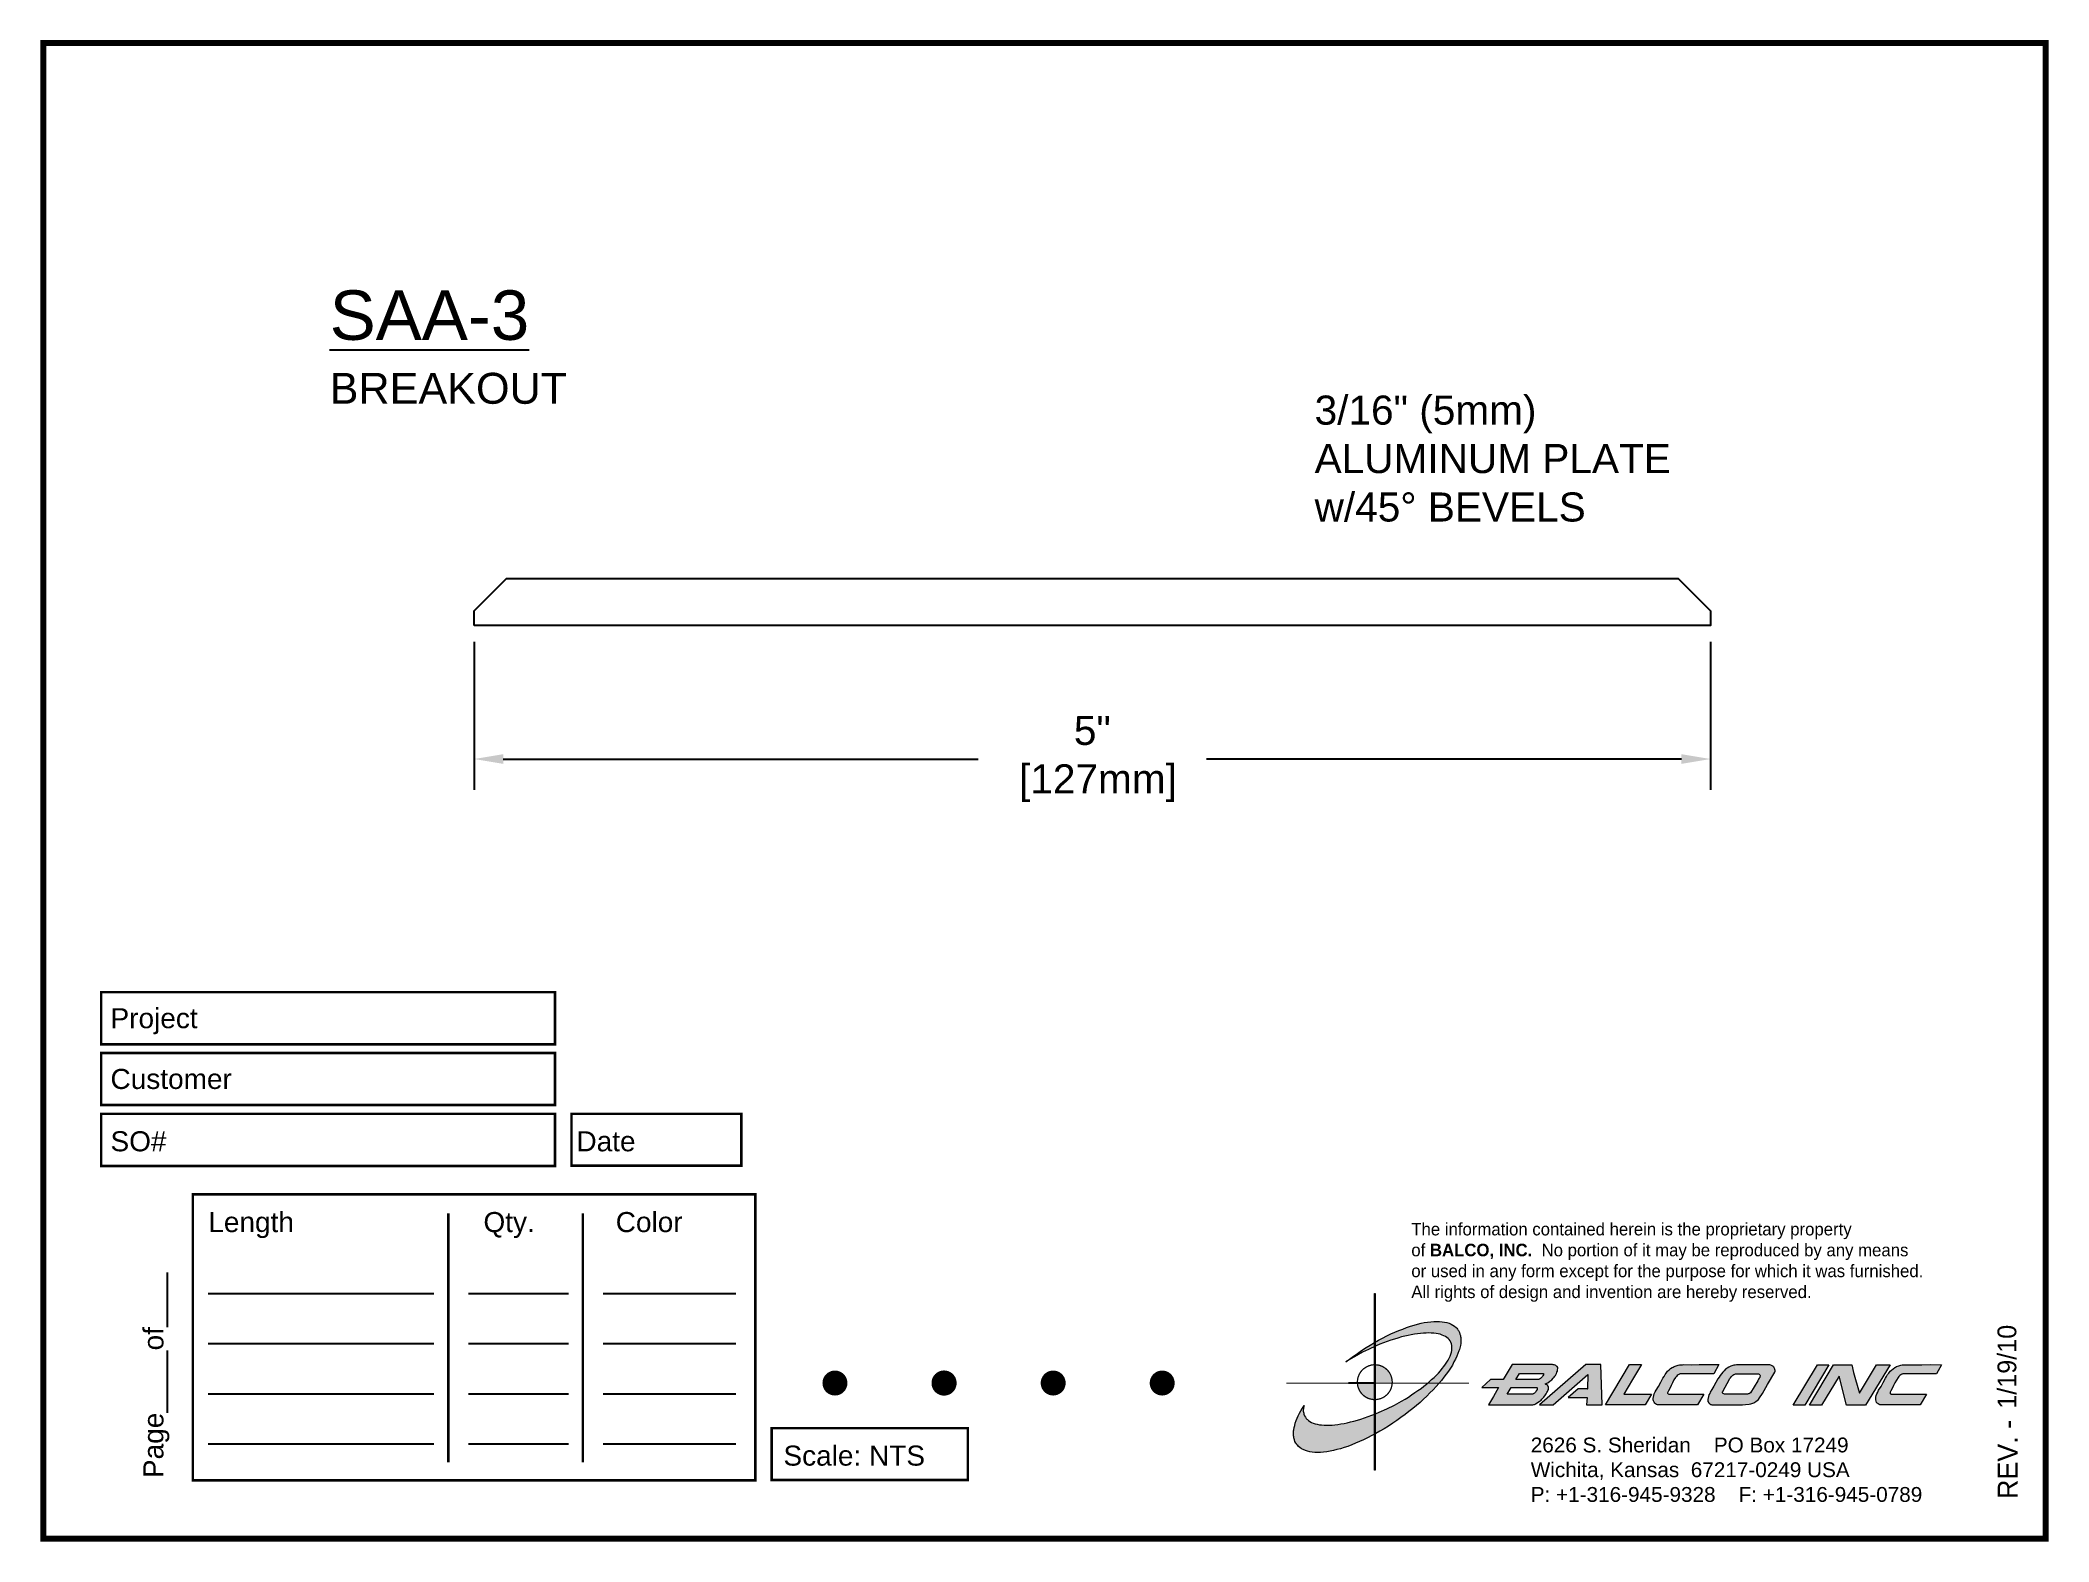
# Paper-space layout 'Breakout' of a CAD drawing. Header units: inches. Extents: x 0 to 10, y 0 to 7.5.
# The model-space entities are those that its viewports show. They can reach past a viewport. Long polylines and large blocks are cut down to what shows.
import ezdxf

# ---------------------------------------------------------------- set-up
doc = ezdxf.new("R2010")
doc.units = ezdxf.units.IN
doc.header["$MEASUREMENT"] = 0
for name, color, linetype in [('Border', 7, 'Continuous'), ('Dimensions', 3, 'Continuous'), ('Text', 2, 'Continuous')]:
    doc.layers.add(name, color=color, linetype=linetype)
doc.styles.add('Arial', font='arial.ttf')
doc.styles.add('Copyright', font='ERASDEMI.TTF')
doc.dimstyles.new('ARIAL', dxfattribs={"dimtxt": 0.1175, "dimasz": 0.1175, "dimexe": 0.125, "dimexo": 0.125, "dimgap": 0.125, "dimtad": 0, "dimtih": 1, "dimtoh": 1, "dimdec": 4, "dimzin": 0, "dimdsep": 46, "dimlunit": 4, "dimtxsty": 'Arial', "dimcen": 0.09, "dimadec": 0, "dimazin": 0, "dimtfac": 1, "dimtdec": 4, "dimtofl": 0, "dimtmove": 0, "dimatfit": 3, "dimfxl": 0, "dimfrac": 2, "dimtolj": 1, "dimtzin": 0, "dimarcsym": 0})

# ---------------------------------------------------------------- blocks, each defined once
blk = doc.blocks.new('CADlogo')
h = blk.add_hatch(color=256)
h.paths.add_polyline_path([(0.918, 1.81), (0.909, 1.81), (0.909, 1.322), (0.918, 1.327)])
h.paths.add_polyline_path([(0.918, 1.285), (0.909, 1.281), (0.909, 1.1), (0.918, 1.1)])
h.paths.add_polyline_path([(0.918, 0.917), (0.909, 0.917), (0.909, 0.762), (0.909, 0.753), (0.91, 0.753), (0.918, 0.753)])
h.paths.add_polyline_path([(0.918, 1.091), (0.918, 1.1), (0.91, 1.1), (0.909, 1.1), (0.909, 0.917), (0.918, 0.917), (0.918, 0.919), (0.915, 0.919)])
h.paths.add_polyline_path([(0.918, 0.412), (0.909, 0.407), (0.909, 0.049), (0.918, 0.049)])
h.paths.add_polyline_path([(0.918, 0.753), (0.909, 0.753), (0.909, 0.606), (0.918, 0.609)])
h.paths.add_polyline_path([(0.918, 0.609), (0.909, 0.606), (0.909, 0.407), (0.918, 0.412)])
h.paths.add_polyline_path([(0.918, 1.327), (0.909, 1.322), (0.909, 1.281), (0.918, 1.285)])
h = blk.add_hatch(color=175)
h.paths.add_polyline_path([(0.574, 0.51), (0.543, 0.506), (0.514, 0.502), (0.487, 0.499), (0.459, 0.499), (0.432, 0.497), (0.406, 0.499), (0.382, 0.5), (0.36, 0.502), (0.338, 0.508), (0.318, 0.511), (0.298, 0.519), (0.282, 0.526), (0.265, 0.533), (0.252, 0.543), (0.24, 0.553), (0.234, 0.559), (0.229, 0.564), (0.22, 0.577), (0.212, 0.592), (0.205, 0.607), (0.203, 0.616), (0.201, 0.627), (0.199, 0.643), (0.201, 0.66), (0.201, 0.671), (0.205, 0.682), (0.207, 0.694), (0.19, 0.667), (0.176, 0.641), (0.161, 0.616), (0.148, 0.59), (0.137, 0.566), (0.128, 0.543), (0.119, 0.519), (0.113, 0.495), (0.108, 0.473), (0.104, 0.451), (0.103, 0.44), (0.103, 0.429), (0.101, 0.409), (0.103, 0.391), (0.104, 0.38), (0.106, 0.371), (0.11, 0.352), (0.115, 0.336), (0.124, 0.318), (0.13, 0.31), (0.135, 0.301), (0.143, 0.294), (0.15, 0.286), (0.165, 0.274), (0.181, 0.263), (0.199, 0.254), (0.22, 0.244), (0.242, 0.237), (0.263, 0.232), (0.289, 0.228), (0.315, 0.226), (0.342, 0.226), (0.371, 0.226), (0.402, 0.23), (0.434, 0.233), (0.467, 0.239), (0.499, 0.246), (0.534, 0.254), (0.571, 0.263), (0.606, 0.275), (0.644, 0.286), (0.682, 0.301), (0.721, 0.318), (0.759, 0.334), (0.799, 0.352), (0.841, 0.371), (0.882, 0.393), (0.909, 0.407), (0.909, 0.606), (0.884, 0.596), (0.847, 0.583), (0.81, 0.57), (0.774, 0.559), (0.739, 0.548), (0.704, 0.537), (0.671, 0.53), (0.638, 0.522), (0.606, 0.515)])
h.paths.add_polyline_path([(1.18, 0.738), (1.109, 0.698), (1.034, 0.661), (0.957, 0.627), (0.918, 0.609), (0.918, 0.412), (0.924, 0.414), (0.964, 0.438), (1.006, 0.462), (1.05, 0.489), (1.092, 0.517), (1.134, 0.544), (1.174, 0.574), (1.215, 0.603), (1.253, 0.634), (1.291, 0.663), (1.328, 0.694), (1.365, 0.725), (1.399, 0.757), (1.432, 0.788), (1.463, 0.819), (1.494, 0.85), (1.524, 0.883), (1.554, 0.917), (1.44, 0.917), (1.429, 0.908), (1.401, 0.886), (1.374, 0.864), (1.343, 0.842), (1.312, 0.822), (1.28, 0.8), (1.248, 0.778), (1.215, 0.758)])
h.paths.add_polyline_path([(1.769, 1.382), (1.767, 1.393), (1.763, 1.404), (1.758, 1.422), (1.749, 1.441), (1.743, 1.45), (1.738, 1.457), (1.73, 1.464), (1.725, 1.472), (1.709, 1.485), (1.692, 1.496), (1.674, 1.506), (1.654, 1.514), (1.632, 1.521), (1.61, 1.527), (1.584, 1.53), (1.559, 1.532), (1.531, 1.532), (1.502, 1.532), (1.471, 1.53), (1.44, 1.527), (1.407, 1.521), (1.374, 1.514), (1.339, 1.505), (1.304, 1.496), (1.268, 1.485), (1.229, 1.472), (1.191, 1.457), (1.152, 1.442), (1.114, 1.426), (1.074, 1.408), (1.034, 1.388), (0.991, 1.367), (0.951, 1.346), (0.918, 1.327), (0.918, 1.285), (0.926, 1.289), (0.964, 1.305), (1.001, 1.32), (1.037, 1.333), (1.074, 1.346), (1.109, 1.356), (1.143, 1.367), (1.178, 1.378), (1.213, 1.386), (1.246, 1.393), (1.277, 1.4), (1.31, 1.406), (1.339, 1.41), (1.368, 1.413), (1.398, 1.417), (1.425, 1.417), (1.452, 1.419), (1.476, 1.417), (1.502, 1.415), (1.524, 1.413), (1.546, 1.408), (1.566, 1.404), (1.584, 1.397), (1.602, 1.389), (1.617, 1.382), (1.632, 1.373), (1.644, 1.362), (1.65, 1.356), (1.655, 1.351), (1.665, 1.338), (1.672, 1.325), (1.677, 1.309), (1.681, 1.294), (1.683, 1.278), (1.683, 1.261), (1.683, 1.252), (1.681, 1.243), (1.677, 1.225), (1.672, 1.207), (1.665, 1.186), (1.655, 1.166), (1.644, 1.146), (1.632, 1.126), (1.619, 1.106), (1.602, 1.084), (1.586, 1.062), (1.568, 1.04), (1.548, 1.018), (1.527, 0.996), (1.504, 0.974), (1.48, 0.952), (1.456, 0.93), (1.44, 0.917), (1.554, 0.917), (1.579, 0.945), (1.602, 0.976), (1.626, 1.007), (1.648, 1.038), (1.668, 1.067), (1.687, 1.097), (1.703, 1.128), (1.719, 1.155), (1.732, 1.185), (1.743, 1.212), (1.752, 1.239), (1.758, 1.252), (1.762, 1.265), (1.767, 1.291), (1.771, 1.314), (1.771, 1.327), (1.773, 1.338), (1.771, 1.362), (1.771, 1.373)])
h.paths.add_polyline_path([(0.867, 1.296), (0.825, 1.271), (0.781, 1.243), (0.741, 1.214), (0.701, 1.186), (0.66, 1.157), (0.622, 1.128), (0.675, 1.161), (0.732, 1.194), (0.79, 1.225), (0.82, 1.239), (0.851, 1.254), (0.909, 1.281), (0.909, 1.322)])
h = blk.add_hatch(color=256)
h.paths.add_polyline_path([(1.074, 0.991), (1.07, 1.001), (1.065, 1.011), (1.059, 1.021), (1.053, 1.03), (1.046, 1.038), (1.039, 1.047), (1.031, 1.054), (1.022, 1.062), (1.014, 1.068), (1.004, 1.074), (0.995, 1.08), (0.985, 1.085), (0.975, 1.089), (0.964, 1.093), (0.954, 1.096), (0.943, 1.098), (0.932, 1.099), (0.921, 1.1), (0.918, 1.1), (0.918, 0.917), (0.94, 0.917), (1.086, 0.917), (1.087, 0.927), (1.086, 0.938), (1.085, 0.949), (1.083, 0.96), (1.081, 0.97), (1.078, 0.981)])
h.paths.add_polyline_path([(0.909, 0.917), (0.739, 0.917), (0.74, 0.91), (0.741, 0.899), (0.743, 0.888), (0.746, 0.878), (0.75, 0.867), (0.754, 0.857), (0.758, 0.847), (0.764, 0.837), (0.77, 0.828), (0.776, 0.819), (0.783, 0.811), (0.791, 0.803), (0.799, 0.795), (0.808, 0.788), (0.817, 0.782), (0.826, 0.776), (0.836, 0.771), (0.846, 0.766), (0.856, 0.762), (0.867, 0.759), (0.877, 0.757), (0.888, 0.755), (0.899, 0.753), (0.909, 0.753)])
h.paths.add_polyline_path([(0.918, 1.1), (0.91, 1.1), (0.909, 1.1), (0.909, 0.917), (0.918, 0.917)])
h = blk.add_hatch(color=256)
h.paths.add_polyline_path([(2.148, 0.874), (2.098, 0.784), (2.049, 0.7), (2.484, 0.7), (2.491, 0.702), (2.501, 0.703), (2.508, 0.705), (2.512, 0.707), (2.517, 0.711), (2.532, 0.72), (2.546, 0.729), (2.554, 0.735), (2.563, 0.74), (2.572, 0.747), (2.581, 0.757), (2.59, 0.768), (2.599, 0.777), (2.616, 0.799), (2.623, 0.811), (2.63, 0.822), (2.636, 0.833), (2.641, 0.844), (2.645, 0.855), (2.647, 0.864), (2.647, 0.879), (2.645, 0.883), (2.641, 0.886), (2.638, 0.892), (2.629, 0.899), (2.619, 0.905), (2.612, 0.91), (2.64, 0.921), (2.658, 0.936), (2.669, 0.943), (2.678, 0.95), (2.694, 0.967), (2.702, 0.976), (2.709, 0.985), (2.716, 0.994), (2.722, 1.005), (2.727, 1.014), (2.731, 1.025), (2.735, 1.038), (2.736, 1.049), (2.738, 1.062), (2.738, 1.073), (2.733, 1.082), (2.727, 1.088), (2.72, 1.093), (2.713, 1.097), (2.704, 1.099), (2.694, 1.1), (2.685, 1.102), (2.674, 1.102), (2.285, 1.102), (2.195, 0.952), (2.069, 0.952), (1.981, 0.874)])
h.paths.add_polyline_path([(2.274, 0.874), (2.53, 0.874), (2.534, 0.865), (2.532, 0.852), (2.524, 0.841), (2.515, 0.828), (2.505, 0.815), (2.493, 0.81), (2.49, 0.808), (2.235, 0.808)], flags=16)
h.paths.add_polyline_path([(2.321, 0.952), (2.356, 1.014), (2.587, 1.014), (2.592, 1.014), (2.597, 1.014), (2.597, 1.003), (2.59, 0.991), (2.583, 0.98), (2.569, 0.966), (2.555, 0.958), (2.546, 0.952), (2.535, 0.952)], flags=16)
h.paths.add_polyline_path([(3.04, 1.002), (3.036, 0.859), (2.941, 0.859), (2.844, 0.773), (3.031, 0.773), (3.027, 0.7), (3.181, 0.7), (3.168, 1.102), (3.02, 1.102), (2.557, 0.7), (2.694, 0.7)])
h.paths.add_polyline_path([(3.214, 0.7), (3.611, 0.7), (3.675, 0.808), (3.397, 0.808), (3.441, 0.881), (3.483, 0.952), (3.574, 1.102), (3.454, 1.102)])
h.paths.add_polyline_path([(3.788, 0.965), (3.766, 0.927), (3.743, 0.885), (3.721, 0.846), (3.71, 0.83), (3.702, 0.811), (3.697, 0.795), (3.693, 0.778), (3.691, 0.769), (3.691, 0.76), (3.691, 0.749), (3.693, 0.74), (3.7, 0.727), (3.708, 0.716), (3.711, 0.714), (3.724, 0.705), (3.733, 0.702), (3.744, 0.702), (3.757, 0.7), (3.774, 0.7), (4.134, 0.7), (4.196, 0.808), (3.854, 0.808), (3.841, 0.808), (3.833, 0.816), (3.836, 0.826), (3.843, 0.841), (3.856, 0.864), (3.869, 0.892), (3.883, 0.921), (3.898, 0.949), (3.914, 0.972), (3.924, 0.983), (3.931, 0.992), (3.943, 1.002), (3.954, 1.008), (3.969, 1.011), (4.297, 1.011), (4.346, 1.102), (4.238, 1.102), (4.15, 1.102), (4.075, 1.1), (3.997, 1.102), (3.982, 1.1), (3.968, 1.1), (3.955, 1.099), (3.942, 1.097), (3.92, 1.089), (3.9, 1.082), (3.889, 1.078), (3.88, 1.073), (3.863, 1.062), (3.849, 1.049), (3.834, 1.035), (3.821, 1.018), (3.81, 1.002), (3.799, 0.983)])
h.paths.add_polyline_path([(4.509, 1.097), (4.496, 1.095), (4.485, 1.093), (4.476, 1.089), (4.465, 1.086), (4.447, 1.077), (4.43, 1.066), (4.421, 1.06), (4.414, 1.055), (4.399, 1.04), (4.386, 1.025), (4.372, 1.011), (4.361, 0.994), (4.35, 0.976), (4.337, 0.96), (4.317, 0.923), (4.297, 0.888), (4.275, 0.855), (4.26, 0.828), (4.255, 0.813), (4.247, 0.799), (4.244, 0.784), (4.242, 0.777), (4.24, 0.769), (4.238, 0.753), (4.238, 0.735), (4.246, 0.722), (4.251, 0.714), (4.253, 0.713), (4.257, 0.711), (4.262, 0.705), (4.269, 0.703), (4.278, 0.702), (4.289, 0.7), (4.564, 0.7), (4.571, 0.7), (4.584, 0.702), (4.613, 0.703), (4.648, 0.707), (4.664, 0.709), (4.677, 0.713), (4.686, 0.716), (4.694, 0.722), (4.705, 0.727), (4.717, 0.735), (4.73, 0.744), (4.741, 0.755), (4.752, 0.769), (4.781, 0.815), (4.833, 0.903), (4.906, 1.025), (4.908, 1.035), (4.908, 1.046), (4.906, 1.051), (4.906, 1.057), (4.9, 1.069), (4.893, 1.08), (4.889, 1.082), (4.888, 1.086), (4.88, 1.089), (4.873, 1.093), (4.866, 1.097), (4.856, 1.1), (4.846, 1.1), (4.844, 1.1), (4.73, 1.1), (4.626, 1.1), (4.58, 1.1), (4.542, 1.099), (4.524, 1.099)])
h.paths.add_polyline_path([(4.527, 1.011), (4.54, 1.011), (4.745, 1.011), (4.752, 1.003), (4.758, 0.998), (4.758, 0.985), (4.756, 0.98), (4.754, 0.974), (4.749, 0.965), (4.743, 0.956), (4.734, 0.941), (4.663, 0.821), (4.648, 0.812), (4.639, 0.81), (4.633, 0.808), (4.622, 0.808), (4.61, 0.808), (4.416, 0.808), (4.398, 0.808), (4.39, 0.813), (4.387, 0.813), (4.385, 0.819), (4.378, 0.825), (4.385, 0.832), (4.408, 0.877), (4.428, 0.914), (4.447, 0.945), (4.454, 0.96), (4.461, 0.971), (4.474, 0.986), (4.487, 0.996), (4.496, 1.002), (4.508, 1.009), (4.516, 1.009)], flags=16)
h.paths.add_polyline_path([(5.089, 0.698), (5.206, 0.698), (5.445, 1.1), (5.33, 1.099)])
h.paths.add_polyline_path([(5.489, 1.099), (5.252, 0.698), (5.37, 0.698), (5.548, 0.987), (5.621, 0.698), (5.811, 0.698), (6.055, 1.099), (5.919, 1.1), (5.749, 0.817), (5.709, 0.954), (5.691, 1.024), (5.672, 1.099)])
h.paths.add_polyline_path([(6.086, 1.06), (6.069, 1.047), (6.056, 1.035), (6.044, 1.018), (6.031, 1.002), (6.02, 0.983), (6.009, 0.965), (5.987, 0.925), (5.965, 0.885), (5.941, 0.846), (5.932, 0.828), (5.923, 0.811), (5.917, 0.795), (5.914, 0.778), (5.912, 0.769), (5.912, 0.758), (5.914, 0.749), (5.916, 0.738), (5.921, 0.725), (5.928, 0.716), (5.936, 0.709), (5.945, 0.705), (5.954, 0.702), (5.965, 0.7), (5.98, 0.7), (5.994, 0.7), (6.355, 0.7), (6.419, 0.806), (6.073, 0.806), (6.056, 0.811), (6.056, 0.821), (6.056, 0.826), (6.064, 0.841), (6.077, 0.864), (6.089, 0.892), (6.104, 0.919), (6.119, 0.947), (6.135, 0.972), (6.144, 0.983), (6.153, 0.992), (6.163, 1), (6.166, 1.003), (6.172, 1.005), (6.178, 1.008), (6.19, 1.011), (6.517, 1.011), (6.569, 1.1), (6.459, 1.102), (6.373, 1.1), (6.296, 1.1), (6.217, 1.1), (6.203, 1.1), (6.19, 1.099), (6.175, 1.099), (6.164, 1.095), (6.141, 1.089), (6.12, 1.082), (6.111, 1.077), (6.102, 1.073)])
blk.add_hatch(color=256).paths.add_polyline_path([(0.918, 0.609), (0.909, 0.606), (0.909, 0.407), (0.918, 0.412)])
for q in [(0.65, 0.917), (0.909, 0.648)]:
    blk.add_line((0.909, 0.917), q)
at = {"color": 7, "lineweight": 0}
for points in [[(0.909, 1.81), (0.918, 1.81), (0.918, 0.049), (0.909, 0.049), (0.909, 1.81)], [(2.738, 1.073), (2.733, 1.082), (2.727, 1.088), (2.72, 1.093), (2.713, 1.097), (2.704, 1.099), (2.694, 1.1), (2.685, 1.102), (2.674, 1.102), (2.285, 1.102), (2.195, 0.952), (2.069, 0.952), (1.981, 0.874), (2.148, 0.874), (2.098, 0.784), (2.049, 0.7), (2.484, 0.7), (2.491, 0.702), (2.501, 0.703), (2.508, 0.705), (2.512, 0.707), (2.517, 0.711), (2.532, 0.72), (2.546, 0.729), (2.554, 0.735), (2.563, 0.74), (2.572, 0.747), (2.581, 0.757), (2.59, 0.768), (2.599, 0.777), (2.616, 0.799), (2.623, 0.811), (2.63, 0.822), (2.636, 0.833), (2.641, 0.844), (2.645, 0.855), (2.647, 0.864), (2.647, 0.874), (2.647, 0.879), (2.645, 0.883), (2.641, 0.886), (2.638, 0.892), (2.629, 0.899), (2.619, 0.905), (2.612, 0.91), (2.64, 0.921), (2.658, 0.936), (2.669, 0.943), (2.678, 0.95), (2.694, 0.967), (2.702, 0.976), (2.709, 0.985), (2.716, 0.994), (2.722, 1.005), (2.727, 1.014), (2.731, 1.025), (2.735, 1.038), (2.736, 1.049), (2.738, 1.062), (2.738, 1.073), (2.738, 1.073)], [(2.587, 0.985), (2.583, 0.98), (2.572, 0.969), (2.565, 0.963), (2.555, 0.958), (2.546, 0.952), (2.535, 0.952), (2.321, 0.952), (2.356, 1.014), (2.587, 1.014), (2.592, 1.014), (2.594, 1.014), (2.596, 1.013), (2.597, 1.011), (2.597, 1.005), (2.596, 1), (2.59, 0.991), (2.587, 0.985), (2.587, 0.985)], [(3.027, 0.7), (3.181, 0.7), (3.168, 1.102), (3.02, 1.102), (2.557, 0.7), (2.694, 0.7), (3.04, 1.002), (3.036, 0.859), (3.038, 0.859), (2.941, 0.859), (2.844, 0.773), (3.031, 0.773), (3.027, 0.7), (3.027, 0.7)], [(3.214, 0.7), (3.454, 1.102), (3.574, 1.102), (3.483, 0.952), (3.441, 0.881), (3.397, 0.808), (3.675, 0.808), (3.611, 0.7), (3.214, 0.7), (3.214, 0.7)], [(3.969, 1.011), (3.96, 1.009), (3.955, 1.007), (3.949, 1.005), (3.946, 1.003), (3.94, 1), (3.931, 0.992), (3.924, 0.983), (3.914, 0.972), (3.898, 0.949), (3.883, 0.921), (3.869, 0.892), (3.856, 0.864), (3.843, 0.841), (3.836, 0.826), (3.834, 0.821), (3.834, 0.817), (3.836, 0.813), (3.839, 0.81), (3.847, 0.808), (3.854, 0.808), (4.196, 0.808), (4.134, 0.7), (3.774, 0.7), (3.757, 0.7), (3.744, 0.702), (3.733, 0.702), (3.724, 0.705), (3.715, 0.711), (3.711, 0.713), (3.708, 0.716), (3.7, 0.727), (3.693, 0.74), (3.691, 0.749), (3.691, 0.76), (3.691, 0.769), (3.693, 0.778), (3.697, 0.795), (3.702, 0.811), (3.71, 0.83), (3.721, 0.846), (3.743, 0.885), (3.766, 0.927), (3.788, 0.965), (3.799, 0.983), (3.81, 1.002), (3.821, 1.018), (3.834, 1.035), (3.849, 1.049), (3.863, 1.062), (3.88, 1.073), (3.889, 1.078), (3.9, 1.082), (3.92, 1.089), (3.942, 1.097), (3.955, 1.099), (3.968, 1.1), (3.982, 1.1), (3.997, 1.102), (4.075, 1.1), (4.15, 1.102), (4.238, 1.102), (4.346, 1.102), (4.297, 1.011), (3.969, 1.011), (3.969, 1.011)], [(4.846, 1.1), (4.844, 1.1), (4.73, 1.1), (4.626, 1.1), (4.58, 1.1), (4.542, 1.099), (4.524, 1.099), (4.509, 1.097), (4.496, 1.095), (4.485, 1.093), (4.476, 1.089), (4.465, 1.086), (4.447, 1.077), (4.43, 1.066), (4.421, 1.06), (4.414, 1.055), (4.399, 1.04), (4.386, 1.025), (4.372, 1.011), (4.361, 0.994), (4.35, 0.976), (4.337, 0.96), (4.317, 0.923), (4.297, 0.888), (4.275, 0.855), (4.26, 0.828), (4.255, 0.813), (4.247, 0.799), (4.244, 0.784), (4.242, 0.777), (4.24, 0.769), (4.238, 0.753), (4.238, 0.735), (4.246, 0.722), (4.251, 0.714), (4.253, 0.713), (4.257, 0.711), (4.262, 0.705), (4.269, 0.703), (4.278, 0.702), (4.289, 0.7), (4.564, 0.7), (4.571, 0.7), (4.584, 0.702), (4.613, 0.703), (4.648, 0.707), (4.664, 0.709), (4.677, 0.713), (4.686, 0.716), (4.694, 0.722), (4.705, 0.727), (4.717, 0.735), (4.73, 0.744), (4.741, 0.755), (4.752, 0.769), (4.781, 0.815), (4.833, 0.903), (4.906, 1.025), (4.908, 1.035), (4.908, 1.046), (4.906, 1.051), (4.906, 1.057), (4.9, 1.069), (4.897, 1.075), (4.893, 1.08), (4.889, 1.082), (4.888, 1.086), (4.88, 1.089), (4.873, 1.093), (4.866, 1.097), (4.856, 1.1), (4.846, 1.1), (4.846, 1.1)], [(4.734, 0.941), (4.663, 0.821), (4.653, 0.815), (4.646, 0.811), (4.639, 0.81), (4.633, 0.808), (4.622, 0.808), (4.61, 0.808), (4.416, 0.808), (4.403, 0.808), (4.396, 0.81), (4.39, 0.813), (4.388, 0.813), (4.386, 0.815), (4.385, 0.819), (4.383, 0.821), (4.383, 0.826), (4.383, 0.83), (4.385, 0.832), (4.408, 0.877), (4.428, 0.914), (4.447, 0.945), (4.454, 0.96), (4.461, 0.971), (4.471, 0.982), (4.478, 0.989), (4.487, 0.996), (4.496, 1.002), (4.505, 1.007), (4.511, 1.009), (4.516, 1.009), (4.527, 1.011), (4.54, 1.011), (4.743, 1.011), (4.749, 1.007), (4.752, 1.003), (4.756, 1), (4.758, 0.994), (4.758, 0.985), (4.756, 0.98), (4.754, 0.974), (4.749, 0.965), (4.743, 0.956), (4.734, 0.941), (4.734, 0.941)], [(5.089, 0.698), (5.33, 1.099), (5.445, 1.1), (5.206, 0.698), (5.091, 0.698), (5.089, 0.698), (5.089, 0.698)], [(5.811, 0.698), (5.621, 0.698), (5.548, 0.987), (5.37, 0.698), (5.252, 0.698), (5.489, 1.099), (5.672, 1.099), (5.691, 1.024), (5.709, 0.954), (5.749, 0.817), (5.919, 1.1), (6.055, 1.099), (5.811, 0.698), (5.811, 0.698)], [(6.19, 1.011), (6.181, 1.009), (6.175, 1.007), (6.172, 1.005), (6.166, 1.003), (6.163, 1), (6.153, 0.992), (6.144, 0.983), (6.135, 0.972), (6.119, 0.947), (6.104, 0.919), (6.089, 0.892), (6.077, 0.864), (6.064, 0.841), (6.056, 0.826), (6.056, 0.821), (6.056, 0.815), (6.058, 0.811), (6.062, 0.81), (6.067, 0.808), (6.077, 0.806), (6.419, 0.806), (6.355, 0.7), (5.994, 0.7), (5.98, 0.7), (5.965, 0.7), (5.954, 0.702), (5.945, 0.705), (5.936, 0.709), (5.932, 0.713), (5.928, 0.716), (5.921, 0.725), (5.916, 0.738), (5.914, 0.749), (5.912, 0.758), (5.912, 0.769), (5.914, 0.778), (5.917, 0.795), (5.923, 0.811), (5.932, 0.828), (5.941, 0.846), (5.965, 0.885), (5.987, 0.925), (6.009, 0.965), (6.02, 0.983), (6.031, 1.002), (6.044, 1.018), (6.056, 1.035), (6.069, 1.047), (6.086, 1.06), (6.102, 1.073), (6.111, 1.077), (6.12, 1.082), (6.141, 1.089), (6.164, 1.095), (6.175, 1.099), (6.19, 1.099), (6.203, 1.1), (6.217, 1.1), (6.296, 1.1), (6.373, 1.1), (6.459, 1.102), (6.569, 1.1), (6.517, 1.011), (6.19, 1.011), (6.19, 1.011)], [(2.484, 0.808), (2.235, 0.808), (2.274, 0.874), (2.524, 0.874), (2.53, 0.872), (2.532, 0.87), (2.533, 0.866), (2.533, 0.863), (2.532, 0.852), (2.524, 0.841), (2.515, 0.828), (2.506, 0.817), (2.501, 0.813), (2.493, 0.81), (2.49, 0.808), (2.486, 0.808), (2.484, 0.808), (2.484, 0.808)]]:
    blk.add_lwpolyline(points, dxfattribs=at)
at = {"color": 175, "lineweight": 0}
blk.add_lwpolyline([(1.758, 1.422), (1.763, 1.404), (1.767, 1.393), (1.769, 1.382), (1.771, 1.373), (1.771, 1.362), (1.773, 1.338), (1.771, 1.327), (1.771, 1.314), (1.767, 1.291), (1.762, 1.265), (1.758, 1.252), (1.752, 1.239), (1.743, 1.212), (1.732, 1.185), (1.719, 1.155), (1.703, 1.128), (1.687, 1.097), (1.668, 1.067), (1.648, 1.038), (1.626, 1.007), (1.602, 0.976), (1.579, 0.945), (1.551, 0.914), (1.524, 0.883), (1.494, 0.85), (1.463, 0.819), (1.432, 0.788), (1.399, 0.757), (1.365, 0.725), (1.328, 0.694), (1.291, 0.663), (1.253, 0.634), (1.215, 0.603), (1.174, 0.574), (1.134, 0.544), (1.092, 0.517), (1.05, 0.489), (1.006, 0.462), (0.964, 0.438), (0.924, 0.414), (0.882, 0.393), (0.841, 0.371), (0.799, 0.352), (0.759, 0.334), (0.721, 0.318), (0.682, 0.301), (0.644, 0.286), (0.606, 0.275), (0.571, 0.263), (0.534, 0.254), (0.499, 0.246), (0.467, 0.239), (0.434, 0.233), (0.402, 0.23), (0.371, 0.226), (0.342, 0.226), (0.315, 0.226), (0.289, 0.228), (0.263, 0.232), (0.242, 0.237), (0.22, 0.244), (0.199, 0.254), (0.181, 0.263), (0.165, 0.274), (0.15, 0.286), (0.143, 0.294), (0.135, 0.301), (0.13, 0.31), (0.124, 0.318), (0.115, 0.336), (0.11, 0.352), (0.106, 0.371), (0.104, 0.38), (0.103, 0.391), (0.101, 0.409), (0.103, 0.429), (0.103, 0.44), (0.104, 0.451), (0.108, 0.473), (0.113, 0.495), (0.119, 0.519), (0.128, 0.543), (0.137, 0.566), (0.148, 0.59), (0.161, 0.616), (0.176, 0.641), (0.19, 0.667), (0.207, 0.694), (0.205, 0.682), (0.201, 0.671), (0.201, 0.66), (0.199, 0.649), (0.199, 0.638), (0.201, 0.627), (0.203, 0.616), (0.205, 0.607), (0.212, 0.592), (0.22, 0.577), (0.229, 0.564), (0.234, 0.559), (0.24, 0.553), (0.252, 0.543), (0.265, 0.533), (0.282, 0.526), (0.298, 0.519), (0.318, 0.511), (0.338, 0.508), (0.36, 0.502), (0.382, 0.5), (0.406, 0.499), (0.432, 0.497), (0.459, 0.499), (0.487, 0.499), (0.514, 0.502), (0.543, 0.506), (0.574, 0.51), (0.606, 0.515), (0.638, 0.522), (0.671, 0.53), (0.704, 0.537), (0.739, 0.548), (0.774, 0.559), (0.81, 0.57), (0.847, 0.583), (0.884, 0.596), (0.92, 0.61), (0.957, 0.627), (1.034, 0.661), (1.109, 0.698), (1.18, 0.738), (1.215, 0.758), (1.248, 0.778), (1.28, 0.8), (1.312, 0.822), (1.343, 0.842), (1.374, 0.864), (1.401, 0.886), (1.429, 0.908), (1.456, 0.93), (1.48, 0.952), (1.504, 0.974), (1.527, 0.996), (1.548, 1.018), (1.568, 1.04), (1.586, 1.062), (1.602, 1.084), (1.619, 1.106), (1.632, 1.126), (1.644, 1.146), (1.655, 1.166), (1.665, 1.186), (1.672, 1.207), (1.677, 1.225), (1.681, 1.243), (1.683, 1.252), (1.683, 1.261), (1.683, 1.278), (1.681, 1.294), (1.677, 1.309), (1.672, 1.325), (1.665, 1.338), (1.655, 1.351), (1.65, 1.356), (1.644, 1.362), (1.632, 1.373), (1.617, 1.382), (1.602, 1.389), (1.584, 1.397), (1.566, 1.404), (1.546, 1.408), (1.524, 1.413), (1.502, 1.415), (1.476, 1.417), (1.452, 1.419), (1.425, 1.417), (1.398, 1.417), (1.368, 1.413), (1.339, 1.41), (1.31, 1.406), (1.277, 1.4), (1.246, 1.393), (1.213, 1.386), (1.178, 1.378), (1.143, 1.367), (1.109, 1.356), (1.074, 1.346), (1.037, 1.333), (1.001, 1.32), (0.964, 1.305), (0.926, 1.289), (0.851, 1.254), (0.82, 1.239), (0.79, 1.225), (0.732, 1.194), (0.675, 1.161), (0.622, 1.128), (0.66, 1.157), (0.701, 1.186), (0.741, 1.214), (0.781, 1.243), (0.825, 1.271), (0.867, 1.296), (0.909, 1.322), (0.951, 1.346), (0.991, 1.367), (1.034, 1.388), (1.074, 1.408), (1.114, 1.426), (1.152, 1.442), (1.191, 1.457), (1.229, 1.472), (1.268, 1.485), (1.304, 1.496), (1.339, 1.505), (1.374, 1.514), (1.407, 1.521), (1.44, 1.527), (1.471, 1.53), (1.502, 1.532), (1.531, 1.532), (1.559, 1.532), (1.584, 1.53), (1.61, 1.527), (1.632, 1.521), (1.654, 1.514), (1.674, 1.506), (1.692, 1.496), (1.709, 1.485), (1.725, 1.472), (1.73, 1.464), (1.738, 1.457), (1.743, 1.45), (1.749, 1.441), (1.758, 1.422), (1.758, 1.422)], dxfattribs=at)
at = {"color": 7, "lineweight": 0, "const_width": 0.0128}
blk.add_lwpolyline([(1.087, 0.927), (1.086, 0.938), (1.085, 0.949), (1.083, 0.96), (1.081, 0.97), (1.078, 0.981), (1.074, 0.991), (1.07, 1.001), (1.065, 1.011), (1.059, 1.021), (1.053, 1.03), (1.046, 1.038), (1.039, 1.047), (1.031, 1.054), (1.022, 1.062), (1.014, 1.068), (1.004, 1.074), (0.995, 1.08), (0.985, 1.085), (0.975, 1.089), (0.964, 1.093), (0.954, 1.096), (0.943, 1.098), (0.932, 1.099), (0.921, 1.1), (0.91, 1.1), (0.899, 1.1), (0.888, 1.099), (0.877, 1.097), (0.867, 1.094), (0.856, 1.091), (0.846, 1.087), (0.836, 1.082), (0.826, 1.077), (0.817, 1.071), (0.808, 1.065), (0.799, 1.058), (0.791, 1.05), (0.783, 1.043), (0.776, 1.034), (0.77, 1.025), (0.764, 1.016), (0.758, 1.006), (0.754, 0.996), (0.75, 0.986), (0.746, 0.976), (0.743, 0.965), (0.741, 0.954), (0.74, 0.943), (0.739, 0.932), (0.739, 0.921), (0.74, 0.91), (0.741, 0.899), (0.743, 0.888), (0.746, 0.878), (0.75, 0.867), (0.754, 0.857), (0.758, 0.847), (0.764, 0.837), (0.77, 0.828), (0.776, 0.819), (0.783, 0.811), (0.791, 0.803), (0.799, 0.795), (0.808, 0.788), (0.817, 0.782), (0.826, 0.776), (0.836, 0.771), (0.846, 0.766), (0.856, 0.762), (0.867, 0.759), (0.877, 0.757), (0.888, 0.755), (0.899, 0.753), (0.91, 0.753), (0.921, 0.753), (0.932, 0.754), (0.943, 0.756), (0.954, 0.758), (0.964, 0.761), (0.975, 0.764), (0.985, 0.769), (0.995, 0.773), (1.004, 0.779), (1.014, 0.785), (1.022, 0.792), (1.031, 0.799), (1.039, 0.807), (1.046, 0.815), (1.053, 0.824), (1.059, 0.833), (1.065, 0.842), (1.07, 0.852), (1.074, 0.862), (1.078, 0.872), (1.081, 0.883), (1.083, 0.894), (1.085, 0.905), (1.086, 0.916), (1.087, 0.927)], dxfattribs=at)
at = {"color": 7, "lineweight": 0}
blk.add_lwpolyline([(1.853, 0.917, 0.0091, 0.0091, 0), (0.029, 0.917, 0.00366, 0.00366, 0), (0.029, 0.917, 0.00366, 0.00366, 0)], format="xyseb", dxfattribs=at)
blk = doc.blocks.new('ACADlogo')
blk.add_blockref('CADlogo', (-0.011, 7.152))
blk = doc.blocks.new('RevisionTag')
at = {"style": 'Copyright', "flags": 4}
blk.add_attdef('REVISIONDATE', (-0.147, 0.648), '', height=0.0938, rotation=90, dxfattribs=at)
at = {"layer": 'Border', "style": 'Copyright'}
blk.add_text('REV. -', height=0.1, rotation=90, dxfattribs=at).set_placement((-0.14, 0.199))
blk = doc.blocks.new('COPYRIGHTNOTE')
at = {"insert": (-3.166, 1.576), "char_height": 0.0625, "width": 50.295, "attachment_point": 1, "style": 'Copyright'}
blk.add_mtext('The information contained herein is the proprietary property\\Pof {\\fEras Bold ITC|b0|i0|c0|p34;BALCO, INC.}  No portion of it may be reproduced by any means\\Por used in any form except for the purpose for which it was furnished.\\PAll rights of design and invention are hereby reserved.', dxfattribs=at)
blk = doc.blocks.new('*D17')
at = {"layer": 'Defpoints', "color": 0}
for p in [(18.175, 5.6338), (23.175, 5.6338), (18.175, 5.0346)]:
    blk.add_point(p, dxfattribs=at)
at = {"layer": 'Dimensions', "color": 0, "lineweight": -2}
for p, q in [((18.175, 5.5088), (18.175, 4.9096)), ((23.175, 5.5088), (23.175, 4.9096)), ((18.2925, 5.0346), (20.2132, 5.0346)), ((23.0575, 5.0346), (21.1367, 5.0346))]:
    blk.add_line(p, q, dxfattribs=at)
at = {"layer": 'Dimensions', "color": 0}
for points in [[(18.2925, 5.0542), (18.2925, 5.015), (18.175, 5.0346)], [(23.0575, 5.0542), (23.0575, 5.015), (23.175, 5.0346)]]:
    blk.add_solid(points, dxfattribs=at)
at = {"layer": 'Dimensions', "color": 0, "insert": (20.675, 5.0346), "char_height": 0.1175, "attachment_point": 5, "style": 'Arial'}
blk.add_mtext('\\A1;5"\\P [127mm]', dxfattribs=at)

msp = doc.modelspace()

# ---------------------------------------------------------------- linework, layer by layer
msp.add_lwpolyline([(18.175, 5.57379), (18.175, 5.63379), (18.305, 5.76379), (23.045, 5.76379), (23.175, 5.63379), (23.175, 5.57379)], close=True)

# ---------------------------------------------------------------- texts
at = {"layer": 'Text', "insert": (17.59028, 6.92937), "char_height": 0.2, "width": 2.75, "attachment_point": 1, "style": 'Arial'}
msp.add_mtext('{\\LSAA-3\\P\\H0.625x;\\lBREAKOUT}', dxfattribs=at)
at = {"layer": 'Text', "insert": (21.57396, 6.50407), "char_height": 0.1175, "attachment_point": 1, "style": 'Arial'}
msp.add_mtext('3/16" (5mm)\\PALUMINUM PLATE\\Pw/45° BEVELS', dxfattribs=at)

# ---------------------------------------------------------------- dimensions: what is measured, and where the dimension line sits
at = {"layer": 'Dimensions'}
dim = msp.add_linear_dim(base=(18.175, 5.03461), p1=(23.175, 5.63379), p2=(18.175, 5.63379), dimstyle='ARIAL', override={"dimpost": '\\X'}, dxfattribs=at)
dim.commit()
dim.dimension.update_dxf_attribs({"geometry": '*D17', "text_midpoint": (20.675, 5.03461), "dimtype": 160})

psp = doc.layouts.new('Breakout')

# ---------------------------------------------------------------- linework, layer by layer
at = {"layer": 'Border', "color": 253}
for p, q in [((0.823, 1.224), (1.95, 1.224)), ((2.122, 1.224), (2.622, 1.224)), ((2.794, 1.224), (3.457, 1.224)), ((0.823, 0.974), (1.95, 0.974)), ((2.122, 0.974), (2.622, 0.974)), ((2.794, 0.974), (3.457, 0.974)), ((0.823, 0.724), (1.95, 0.724)), ((2.122, 0.724), (2.622, 0.724)), ((2.794, 0.724), (3.457, 0.724)), ((0.823, 0.474), (1.95, 0.474)), ((2.122, 0.474), (2.622, 0.474)), ((2.794, 0.474), (3.457, 0.474))]:
    psp.add_line(p, q, dxfattribs=at)
at = {"layer": 'Border'}
for points, const_width in [([(0, 7.461), (9.993, 7.461), (9.993, 0), (0, 0)], 0.03), ([(0.289, 2.727), (2.554, 2.727), (2.554, 2.467), (0.289, 2.467)], 0.0125), ([(0.289, 2.423), (2.554, 2.423), (2.554, 2.164), (0.289, 2.164)], 0.0125), ([(0.289, 2.12), (2.554, 2.12), (2.554, 1.86), (0.289, 1.86)], 0.0125), ([(2.636, 1.861), (2.636, 2.12), (3.484, 2.12), (3.484, 1.861)], 0.0125), ([(3.554, 0.292), (0.747, 0.292), (0.747, 1.718), (3.554, 1.718)], 0.0125), ([(3.635, 0.552), (4.614, 0.552), (4.614, 0.293), (3.635, 0.293)], 0.0125)]:
    psp.add_lwpolyline(points, close=True, dxfattribs=dict(at, const_width=const_width))
at = {"layer": 'Border', "const_width": 0.0125}
for points in [[(2.022, 1.623), (2.022, 0.382)], [(2.693, 1.623), (2.693, 0.382)]]:
    psp.add_lwpolyline(points, dxfattribs=at)
at = {"layer": 'Border', "color": 175, "const_width": 0.0625}
for points in [[(3.92, 0.777, 1), (3.982, 0.777, 1)], [(4.464, 0.777, 1), (4.527, 0.777, 1)], [(5.009, 0.777, 1), (5.071, 0.777, 1)], [(5.553, 0.777, 1), (5.615, 0.777, 1)]]:
    psp.add_lwpolyline(points, format="xyb", close=True, dxfattribs=at)

# ---------------------------------------------------------------- block references
psp.add_blockref('COPYRIGHTNOTE', (9.993, 0))
ref = psp.add_blockref('RevisionTag', (9.993, 0))
ref.add_attrib('REVISIONDATE', '1/19/10', (9.846, 0.649), dxfattribs={"height": 0.0938, "rotation": 90, "style": 'Copyright'})
at = {"layer": 'Border', "xscale": 0.5, "yscale": 0.5, "zscale": 0.5}
psp.add_blockref('ACADlogo', (6.194, -3.258), dxfattribs=at)

# ---------------------------------------------------------------- texts
at = {"layer": 'Border', "style": 'Arial'}
for s, p in [('Project', (0.336, 2.547)), ('Customer', (0.336, 2.244)), ('SO#', (0.336, 1.933)), ('Date', (2.661, 1.933)), ('Length', (0.824, 1.53)), ('Qty.', (2.197, 1.53)), ('Color', (2.857, 1.53)), ('Scale: NTS', (3.694, 0.365))]:
    psp.add_text(s, height=0.1, dxfattribs=at).set_placement(p)
psp.add_text('Page%%u        %%uof%%u       ', height=0.1, rotation=90, dxfattribs=at).set_placement((0.6, 0.303))
at = {"layer": 'Border', "insert": (7.423, 0.505), "char_height": 0.074, "width": 2.3438, "attachment_point": 1, "style": 'Arial'}
psp.add_mtext('2626 S. Sheridan    PO Box 17249\\PWichita, Kansas  67217-0249 USA \\PP: +1-316-945-9328    F: +1-316-945-0789', dxfattribs=at)

# ---------------------------------------------------------------- viewports
at = {"layer": '0'}
psp.add_viewport(center=(4.997, 3.73), size=(9.993, 7.46055), view_center_point=(20.48178, 4.90504), view_height=6.0468748, dxfattribs=at)

doc.saveas('drawing.dxf')
